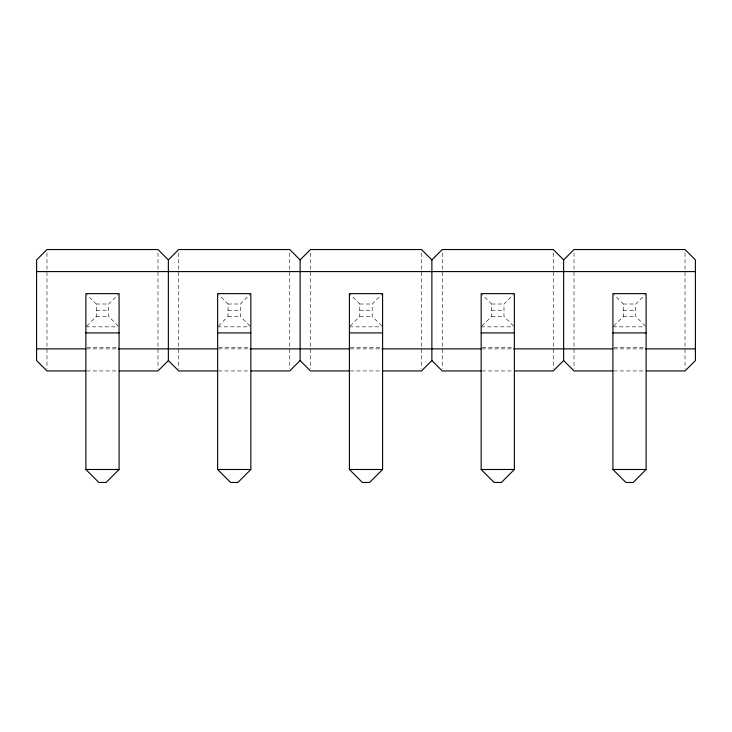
<?xml version="1.0" encoding="UTF-8"?>
<svg xmlns="http://www.w3.org/2000/svg" width="732" height="732" viewBox="0 0 732 732"><rect width="100%" height="100%" fill="white"/><g stroke="black" fill="none" stroke-linecap="round" stroke-linejoin="round"><path stroke-width="0.55" stroke-dasharray="3.66 2.75" d="M86.678 326.033L96.258 316.462L96.258 304.009L86.678 294.438M118.282 326.033L108.702 316.462L108.702 304.009L118.282 294.438M218.438 326.033L228.018 316.462L228.018 304.009L218.438 294.438M250.042 326.033L240.462 316.462L240.462 304.009L250.042 294.438M350.198 326.033L359.778 316.462L359.778 304.009L350.198 294.438M381.802 326.033L372.222 316.462L372.222 304.009L381.802 294.438M481.958 326.033L491.538 316.462L491.538 304.009L481.958 294.438M513.562 326.033L503.982 316.462L503.982 304.009L513.562 294.438M613.718 326.033L623.298 316.462L623.298 304.009L613.718 294.438M645.322 326.033L635.742 316.462L635.742 304.009L645.322 294.438M96.258 304.009L108.702 304.009M228.018 304.009L240.462 304.009M359.778 304.009L372.222 304.009M491.538 304.009L503.982 304.009M623.298 304.009L635.742 304.009M96.258 310.24L108.702 310.24M228.018 310.24L240.462 310.24M359.778 310.24L372.222 310.24M491.538 310.24L503.982 310.24M623.298 310.24L635.742 310.24M96.258 316.462L108.702 316.462M228.018 316.462L240.462 316.462M359.778 316.462L372.222 316.462M491.538 316.462L503.982 316.462M623.298 316.462L635.742 316.462M85.882 326.838L117.971 326.838M217.642 326.838L249.731 326.838M349.402 326.838L381.491 326.838M481.162 326.838L513.251 326.838M612.922 326.838L645.011 326.838M86.989 347.581L117.971 347.581M218.749 347.581L249.731 347.581M350.509 347.581L381.491 347.581M482.269 347.581L513.251 347.581M614.029 347.581L645.011 347.581M86.577 348.88L118.383 348.88M218.337 348.88L250.143 348.88M350.097 348.88L381.903 348.88M481.857 348.88L513.663 348.88M613.617 348.88L645.423 348.88M86.623 370.932L118.337 370.932M218.383 370.932L250.097 370.932M350.143 370.932L381.857 370.932M481.903 370.932L513.617 370.932M613.663 370.932L645.377 370.932M685.024 252.943L685.024 368.663M574.016 252.943L574.016 368.663M553.264 252.943L553.264 368.663M442.256 252.943L442.256 368.663M421.504 252.943L421.504 368.663M310.496 252.943L310.496 368.663M289.744 252.943L289.744 368.663M178.736 252.943L178.736 368.663M157.984 252.943L157.984 368.663M46.976 252.943L46.976 368.663"/><path stroke-width="1.1" d="M119.472 370.932L157.984 370.932L168.36 360.556L168.36 259.915L178.736 249.539L289.744 249.539L300.12 259.915L300.12 360.556L289.744 370.932L251.232 370.932M300.12 259.915L310.496 249.539L421.504 249.539L431.88 259.915L431.88 360.556L442.256 370.932L480.768 370.932M119.078 469.487L106.113 482.461L98.847 482.461L85.882 469.487L85.882 293.633L119.078 293.633L119.078 469.487L85.882 469.487M431.88 259.915L442.256 249.539L553.264 249.539L563.64 259.915L563.64 360.556L574.016 370.932L612.528 370.932M250.838 469.487L237.873 482.461L230.607 482.461L217.642 469.487L217.642 293.633L250.838 293.633L250.838 469.487L217.642 469.487M431.88 360.556L421.504 370.932L382.992 370.932M563.64 259.915L574.016 249.539L685.024 249.539L695.4 259.915L695.4 360.556L685.024 370.932L646.512 370.932M382.598 469.487L369.633 482.461L362.367 482.461L349.402 469.487L349.402 293.633L382.598 293.633L382.598 469.487L349.402 469.487M563.64 360.556L553.264 370.932L514.752 370.932M514.358 469.487L501.393 482.461L494.127 482.461L481.162 469.487L481.162 293.633L514.358 293.633L514.358 469.487L481.162 469.487M646.118 469.487L633.153 482.461L625.887 482.461L612.922 469.487L612.922 293.633L646.118 293.633L646.118 469.487L612.922 469.487M36.6 271.59L695.4 271.59M85.882 332.914L119.078 332.914M217.642 332.914L250.838 332.914M349.402 332.914L382.598 332.914M481.162 332.914L514.358 332.914M612.922 332.914L646.118 332.914M36.6 348.88L85.443 348.88M118.383 348.88L217.203 348.88M250.143 348.88L348.963 348.88M381.903 348.88L480.723 348.88M513.663 348.88L612.483 348.88M645.423 348.88L695.4 348.88M85.488 370.932L46.976 370.932L36.6 360.556L36.6 259.915L46.976 249.539L157.984 249.539L168.36 259.915M217.248 370.932L178.736 370.932L168.36 360.556M349.008 370.932L310.496 370.932L300.12 360.556"/></g></svg>
